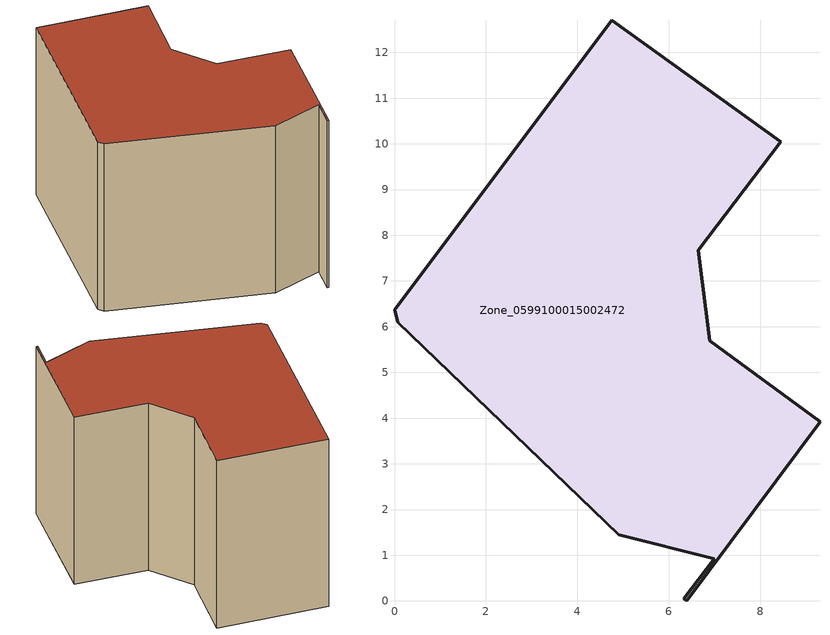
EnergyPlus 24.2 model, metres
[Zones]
Zone_0599100015002472
 floor ground (C_G): 6.39,0 6.33,0.04 7,0.93 4.91,1.44 0.07,6.09 0,6.37 4.75,12.71 8.45,10.04 6.64,7.67 6.9,5.69 9.31,3.92 z1.04
 wall outside (C_F): 8.45,10.04 4.75,12.71 0,6.37 0.07,6.09 4.91,1.44 7,0.93 6.33,0.04 6.39,0 9.31,3.92 6.9,5.69 6.64,7.67 8.45,10.04 z1.04:8.95
 roof outside (C_R): 0.07,6.09 4.91,1.44 7,0.93 6.33,0.04 6.39,0 9.31,3.92 6.9,5.69 6.64,7.67 8.45,10.04 4.75,12.71 0,6.37 z8.95
[BUILDING]
Pand.0599100015002472: North Axis=0; Terrain=City; Loads Convergence Tolerance Value=0.04; Temperature Convergence Tolerance Value=0.4; Solar Distribution=FullExterior; Maximum Number of Warmup Days=25; Minimum Number of Warmup Days=1
[Site:Location]
Rotterdam.The.Hague.AP_ZH_NLD Design_Conditions: Latitude=51.96; Longitude=4.45; Time Zone=1; Elevation=-4.5
[SITE:GROUNDTEMPERATURE:BUILDINGSURFACE]
18, 18, 18, 18, 18, 18, 18, 18, 18, 18, 18, 18
[MATERIAL] Thermal Absorptance=0.9; Solar Absorptance=0.7; Visible Absorptance=0.7
Name | Roughness | Thickness | Conductivity | Density | Specific Heat
G.TI.1975-1991 | MediumSmooth | 0.15 | 0.288461 | 540 | 1210
F.TI.1975-1991 | Rough | 0.3 | 0.230769 | 1920 | 840
R.TI.1975-1991 | MediumRough | 0.2 | 0.153846 | 1500 | 1000
[CONSTRUCTION]
C_G: G.TI.1975-1991
C_F: F.TI.1975-1991
C_R: R.TI.1975-1991
[ZONE]
Zone_0599100015002472: Type=1; Multiplier=1; Ceiling Height=Autocalculate; Volume=Autocalculate; Floor Area=autocalculate; Part of Total Floor Area=Yes
[ZONEINFILTRATION:DESIGNFLOWRATE]
Infil_Zone_0599100015002472: Zone or ZoneList or Space or SpaceList=Zone_0599100015002472; Schedule=AlwaysOn; Design Flow Rate Calculation Method=Flow/Area; Flow Rate per Floor Area=0.003; Constant Term Coefficient=1; Temperature Term Coefficient=0; Velocity Term Coefficient=0; Velocity Squared Term Coefficient=0
[HVACTEMPLATE:ZONE:IDEALLOADSAIRSYSTEM]
Zone_0599100015002472: Maximum Heating Supply Air Temperature=50; Minimum Cooling Supply Air Temperature=13; Maximum Heating Supply Air Humidity Ratio=0.0156; Minimum Cooling Supply Air Humidity Ratio=0.0077; Heating Limit=NoLimit; Cooling Limit=NoLimit; Dehumidification Control Type=ConstantSensibleHeatRatio; Cooling Sensible Heat Ratio=0.7; Dehumidification Setpoint=60; Humidification Control Type=None; Humidification Setpoint=30; Outdoor Air Method=None; Outdoor Air Flow Rate per Person=0.00944; Outdoor Air Flow Rate per Zone Floor Area=0; Outdoor Air Flow Rate per Zone=0; Demand Controlled Ventilation Type=None; Outdoor Air Economizer Type=NoEconomizer; Heat Recovery Type=None; Sensible Heat Recovery Effectiveness=0.7; Latent Heat Recovery Effectiveness=0.65
[ZONECONTROL:THERMOSTAT]
ThermostatControl_Zone_0599100015002472: Zone or ZoneList=Zone_0599100015002472; Control Type Schedule=DualSetpointControlType; Control 1=Thermostat_Zone_0599100015002472; Temperature Difference Between Cutout And Setpoint=0
[THERMOSTATSETPOINT:DUALSETPOINT]
Thermostat_Zone_0599100015002472: Heating Setpoint Temperature Schedule=HeatingSetpoint_Zone_0599100015002472; Cooling Setpoint Temperature Schedule=CoolingSetpoint_Zone_0599100015002472
[SCHEDULE:COMPACT]
HeatingSetpoint_Zone_0599100015002472: Through: 12/31, For: AllDays, Until: 24:00, 21
CoolingSetpoint_Zone_0599100015002472: Through: 12/31, For: AllDays, Until: 24:00, 24
DualSetpointControlType: Through: 12/31, For: AllDays, Until: 24:00, 4
AlwaysOn: Through: 12/31, For: AllDays, Until: 24:00, 1
